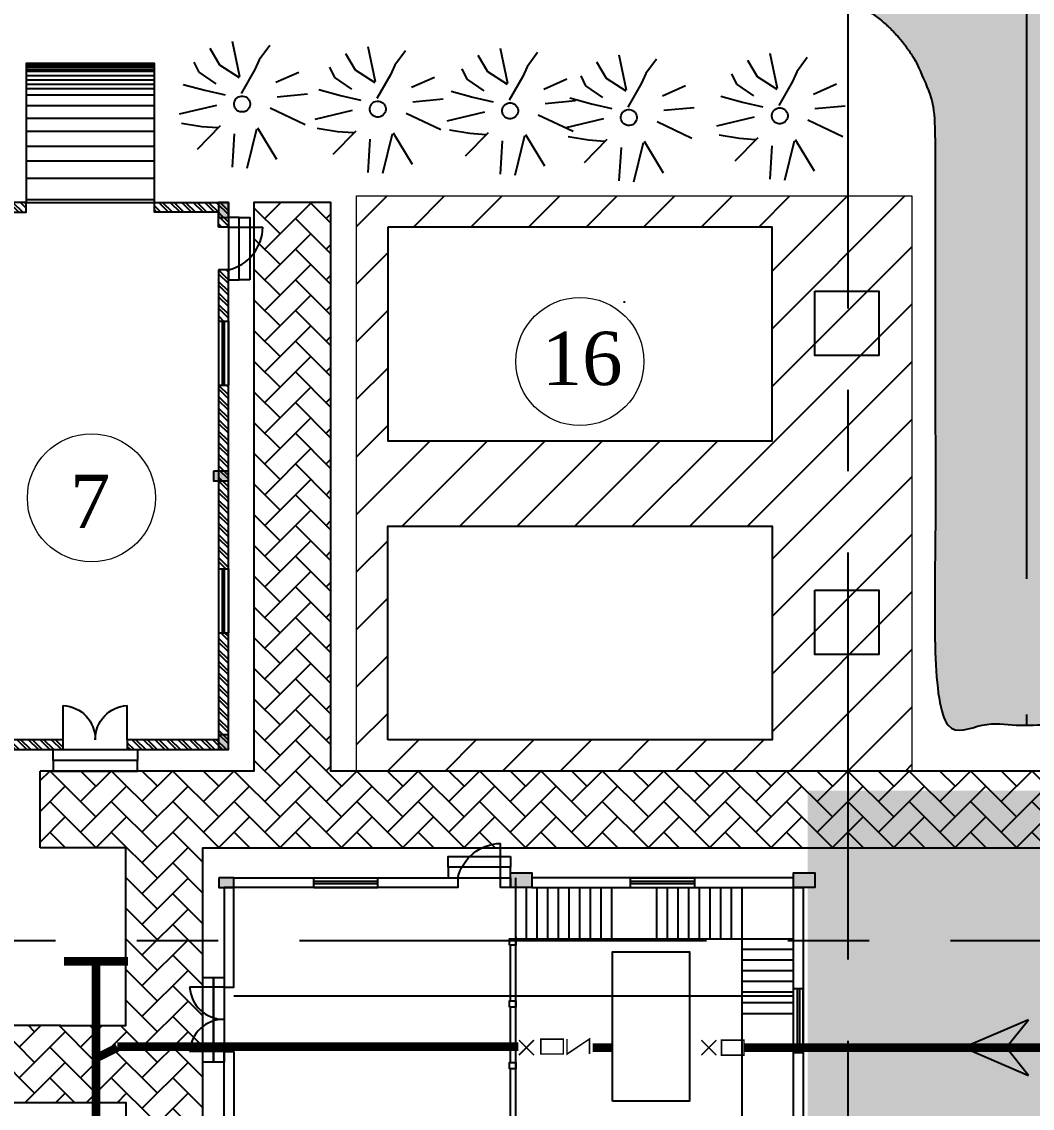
# Model space of a CAD drawing. Header units: metres. Extents: x 407243 to 407851, y 1441715 to 1442241.
# Drawn here: x 407636.15 to 407659.81, y 1441821.08 to 1441846.51 of the extents above; entities that cross this region are included whole.
import ezdxf

# ---------------------------------------------------------------- set-up
doc = ezdxf.new("R2010")
doc.units = ezdxf.units.M
doc.linetypes.add('CENTER', pattern=[50.800000000000004, 31.75, -6.35, 6.35, -6.35])
doc.linetypes.add('HIDDEN', pattern=[9.524999999999999, 6.35, -3.175])
for name, color, linetype in [('3MM', 3, 'Continuous'), ('BRICK WALL', 1, 'Continuous'), ('Cen-Line', 251, 'CENTER'), ('DIM', 8, 'Continuous'), ('DIM LAYER', 8, 'Continuous'), ('FLOW_DIRECTION', 7, 'Continuous'), ('GD NAME', 6, 'CENTER'), ('grid', 8, 'CENTER'), ('HANDRAIL', 6, 'Continuous'), ('HATCH', 253, 'Continuous'), ('PIPE', 3, 'Continuous'), ('PROPOSED_ROAD', 11, 'Continuous'), ('RAMP', 1, 'Continuous'), ('RCC WALL', 7, 'Continuous'), ('Tree2', 104, 'Continuous'), ('TXT-2', 7, 'Continuous'), ('y_cor', 252, 'Continuous')]:
    doc.layers.add(name, color=color, linetype=linetype)
doc.layers.add('WALL', color=7, linetype='Continuous', lineweight=20)
doc.styles.add('Bno', font='romantic.ttf', dxfattribs={"height": 2.5})
doc.linetypes.add('FENCELINE2', pattern='A,0.25,-0.1,[132,ltypeshp.shx,S=0.1,R=0,X=-0.1,Y=0],-0.1,1', length=1.45)

# ---------------------------------------------------------------- blocks, each defined once
blk = doc.blocks.new('FLD')
blk.add_hatch(color=3).paths.add_polyline_path([(-0.4199999999999875, -0.5250000000000057), (0, 0), (-0.4199999999999875, 0.5250000000000057), (0.7980000000000019, 0)])
at = {"color": 250}
for p, q in [((0, 0), (-0.4199999999999875, 0.5250000000000057)), ((-0.4199999999999875, 0.5250000000000057), (0.7980000000000019, 0)), ((0.7980000000000019, 0), (-0.4199999999999875, -0.5250000000000057)), ((-0.4199999999999875, -0.5250000000000057), (0, 0))]:
    blk.add_line(p, q, dxfattribs=at)
blk = doc.blocks.new('C3-COLUMN 450X600 CONTINUOUS')
at = {"layer": 'HATCH'}
h = blk.add_hatch(color=256, dxfattribs=at)
h.dxf.hatch_style = 1
h.paths.add_polyline_path([(-175, -250), (175, -250), (175, 250), (-175, 250)])
at = {"layer": 'RCC WALL', "color": 2}
blk.add_lwpolyline([(-175, -250), (175, -250), (175, 250), (-175, 250)], close=True, dxfattribs=at)
blk = doc.blocks.new('A$C72AF7D11')
at = {"color": 3, "flags": 128}
blk.add_lwpolyline([(1499.999999989988, 0), (1499.999999989988, -3.25)], dxfattribs=at)
at = {"color": 0, "flags": 128}
for points in [[(-1499.999999989988, -69.99999983201269), (1499.999999989988, -69.99999983201269)], [(-1499.999999989988, -569.9999998294516), (1499.999999989988, -569.9999998294516)], [(-1499.999999989988, -969.9999999672), (1499.999999989988, -969.9999999672)], [(-1499.999999989988, -1319.999999825784), (1499.999999989988, -1319.999999825784)], [(-1499.999999989988, -1669.99999991717), (1499.999999989988, -1669.99999991717)], [(-1499.999999989988, -1969.999999962165), (1499.999999989988, -1969.999999962165)], [(-1499.999999989988, -2270.000000007305), (1499.999999989988, -2270.000000007305)], [(-1499.999999989988, -2520.000000005995), (1499.999999989988, -2520.000000005995)], [(-1499.999999989988, -2669.999999912106), (1499.999999989988, -2669.999999912106)], [(-1499.999999989988, -2770.000000004744), (1499.999999989988, -2770.000000004744)], [(-1499.999999989988, -2869.999999864551), (1499.999999989988, -2869.999999864551)], [(-1499.999999989988, -2969.999999957246), (1499.999999989988, -2969.999999957246)], [(-1499.999999989988, -3069.999999817053), (1499.999999989988, -3069.999999817053)], [(-1499.999999989988, -3119.999999863299), (1499.999999989988, -3119.999999863299)], [(-1499.999999989988, -3169.999999863299), (1499.999999989988, -3169.999999863299)], [(-1499.999999989988, -3219.999999863299), (1499.999999989988, -3219.999999863299)]]:
    blk.add_lwpolyline(points, dxfattribs=at)
at = {"layer": 'RAMP'}
blk.add_lwpolyline([(-1499.999999989988, 0), (1499.999999989988, 0), (1499.999999989988, -3253.25), (-1499.999999989988, -3253.25)], close=True, dxfattribs=at)
blk = doc.blocks.new('A$C51046EFC')
at = {"color": 4}
for p, q in [((-750, -1.373700797557831e-08), (-750, -806.1674950306187)), ((750, -1.373700797557831e-08), (750, -806.1674950306187))]:
    blk.add_line(p, q, dxfattribs=at)
for centre, radius, start, end in [((-799.7905837188009, -7.889275209279731), 799.8294933722957, 273.5690557759474, 0.5651573325352497), ((799.7905837185681, -7.889275209279731), 799.8294933722824, 179.4348426674647, 266.4309442240526)]:
    blk.add_arc(centre, radius, start, end)
blk = doc.blocks.new('COLUMN 230x350')
at = {"layer": 'HATCH'}
h = blk.add_hatch(color=256, dxfattribs=at)
h.dxf.hatch_style = 1
h.paths.add_polyline_path([(-115.0000000143191, -174.9999999961001), (114.9999999856809, -174.9999999961001), (114.9999999856809, 175.0000000038999), (-115.0000000143191, 175.0000000038999)])
at = {"layer": 'RCC WALL', "color": 2}
blk.add_lwpolyline([(114.9999999856809, -174.9999999961001), (-115.0000000143191, -174.9999999961001), (-115.0000000143191, 175.0000000038999), (114.9999999856809, 175.0000000038999)], close=True, dxfattribs=at)
blk = doc.blocks.new('A$C1A934475')
at = {"const_width": 0.1}
for points in [[(0.5, 0.5), (-0.5, -0.5)], [(-0.5, 0.5), (0.5, -0.5)]]:
    blk.add_lwpolyline(points, dxfattribs=at)
blk = doc.blocks.new('A$C0ED2451D')
at = {"color": 4}
blk.add_line((0, 0), (0, 806.1674950168817), dxfattribs=at)
blk.add_arc((-20.4131896039471, -242.4560352496628), 1048.82219967917, 13.36595349806649, 88.88478383463223)
blk = doc.blocks.new('A$C7A43648C')
at = {"layer": 'HATCH'}
h = blk.add_hatch(color=8, dxfattribs=at)
h.dxf.hatch_style = 1
edge = h.paths.add_edge_path()
edge.add_line((-1.535244910919573, -11.71300910320133), (-1.535244910919572, -40.47550910306163))
edge.add_line((-1.535244910919573, -40.47550910315476), (-33.33524491089629, -40.47550910315477))
edge.add_line((-33.33524491084972, -40.47550910315476), (-33.33524491084973, -24.47550910315476))
edge.add_line((-33.33524491084972, -24.47550910315476), (-49.93524491082643, -24.47550910315476))
edge.add_line((-49.93524491082644, -24.47550910315476), (-49.93524491082645, 12.2494908967521))
edge.add_line((-49.93524491082644, 12.24949089693837), (-33.33524491084972, 12.24949089693837))
edge.add_line((-33.33524491084972, 12.24949089693837), (-33.33524491084972, 28.24949089693837))
edge.add_line((-33.33524491084972, 28.24949089693837), (-1.535244910873008, 28.24949089693837))
edge.add_line((-1.535244910919573, 28.24949089693837), (-1.535244910919572, -0.5130091029219344))
edge.add_line((-1.38524491089629, -11.71300910320133), (-1.38524491089629, -40.62550910306163))
edge.add_line((-1.38524491089629, -40.62550910306163), (-33.48524491087301, -40.62550910306163))
edge.add_line((-33.48524491087301, -40.62550910306163), (-33.48524491087301, -24.62550910306163))
edge.add_line((-33.48524491087301, -24.62550910306163), (-50.08524491084972, -24.62550910306163))
edge.add_line((-50.08524491084972, -24.62550910306163), (-50.08524491084972, 12.39949089684524))
edge.add_line((-50.08524491084972, 12.39949089684524), (-33.48524491087301, 12.39949089684524))
edge.add_line((-33.48524491087301, 12.39949089684524), (-33.48524491087301, 28.39949089684524))
edge.add_line((-33.48524491087301, 28.39949089684524), (-1.38524491089629, 28.39949089684524))
edge.add_line((-1.38524491089629, 28.39949089684524), (-1.38524491089629, -0.5130091030150616))
h = blk.add_hatch(dxfattribs=at)
h.set_pattern_fill('ANSI31', color=6, scale=0.3, angle=-1.272221872585407e-14)
h.set_pattern_definition([(44.99999999999999, (-7.769977906602435, -1.487475208006799), (-0.6735192090801864, 0.6735192090801866), [])])
h.paths.add_polyline_path([(-59.91524491098244, 25.59201568877324), (-59.91524491098244, 20.59201568877324), (-50.91524491098244, 20.59201568877324), (-50.91524491098244, 25.59201568877324)], flags=16)
h.paths.add_polyline_path([(-59.91524491098244, 13.59201568877324), (-59.91524491098244, 18.59201568877324), (-50.91524491098244, 18.59201568877324), (-50.91524491098244, 13.59201568877324)], flags=16)
h.paths.add_polyline_path([(-47.64524491102202, 12.86201568879187), (-47.64524491102202, 26.32201568852179), (-60.64524491096381, 26.32201568875462), (-60.64524491096381, 12.86201568879187)])
h = blk.add_hatch(dxfattribs=at)
h.set_pattern_fill('ANSI32', color=252, scale=0.02, angle=-90.00000000000001, style=0)
h.set_pattern_definition([(315, (17.8297109499108, 8.710750981699675), (0.1347038418160373, 0.1347038418160373), []), (315, (17.8297109499108, 8.620948381721973), (0.1347038418160373, 0.1347038418160373), [])])
h.paths.add_polyline_path([(-63.87524491094518, 25.59201568877324), (-63.87524491094518, 25.94201568886638), (-65.37524491100339, 25.94201568886638), (-65.37524491100339, 26.17201568884775), (-63.64524491096381, 26.17201568884775), (-63.64524491096381, 25.59201568877324)])
h.paths.add_polyline_path([(-75.75524491094984, 25.94201568886638), (-75.75524491094984, 26.17201568884775), (-76.33524491096614, 26.17201568884775), (-76.33524491096614, 24.94201568886638), (-76.10524491098477, 24.94201568886638), (-76.10524491098477, 25.94201568886638)], flags=17)
h.paths.add_polyline_path([(-75.83524491096614, 19.59201568877324), (-75.83524491096614, 19.94201568886638), (-76.10524491098477, 19.94201568886638), (-76.10524491098477, 20.94201568886638), (-76.33524491096614, 20.94201568886638), (-76.33524491096614, 18.59201568877324), (-76.10524491098477, 18.59201568877324), (-76.10524491098477, 19.59201568877324)], flags=17)
h.paths.add_polyline_path([(-73.18024491099641, 25.94201568909921), (-73.18024491099641, 26.17201568884775), (-74.75524491094984, 26.17201568884775), (-74.75524491094984, 25.94201568886638)], flags=17)
h.paths.add_polyline_path([(-63.87524491094518, 23.39550330303609), (-63.64524491096381, 23.39550330303609), (-63.64524491096381, 24.59201568877324), (-63.87524491094518, 24.59201568877324)])
h.paths.add_polyline_path([(-70.10524491098477, 11.30201568885436), (-69.87524491088698, 11.30201568885436), (-69.87524491094518, 13.36201568879187), (-67.5102449109545, 13.36201568879187), (-67.5102449109545, 13.59201568877324), (-69.87524491094518, 13.59201568877324), (-69.87524491094518, 25.94201568886638), (-68.37524491100339, 25.94201568886638), (-68.37524491100339, 26.17201568884775), (-71.6802449109382, 26.17201568908058), (-71.68024491087999, 25.94201568933204), (-70.10524491098477, 25.94201568886638), (-70.10524491098477, 19.94201568886638), (-74.83524491096614, 19.94201568886638), (-74.83524491096614, 19.59201568877324), (-70.10524491098477, 19.59201568877324), (-70.10524491098477, 13.59201568877324), (-76.10524491098477, 13.59201568877324), (-76.10524491098477, 14.59201568877324), (-76.33524491096614, 14.59201568877324), (-76.33524491096614, 12.49201568868011), (-76.10524491098477, 12.49201568891294), (-76.10524491098477, 13.24201568891294), (-70.10524491098477, 13.24201568891294)])
h.paths.add_polyline_path([(-69.87524491100339, 9.802015688737942), (-70.10524491092656, 9.802015688970773), (-70.10524491098477, 7.86201568886562), (-69.87524491094518, 7.862015688632789)])
h.paths.add_polyline_path([(-63.87524491100339, 17.59846165403724), (-63.64524491096381, 17.59846165403724), (-63.64524491102202, 21.89550330303609), (-63.87524491100339, 21.89550330303609)])
h.paths.add_polyline_path([(-63.64524491096381, 16.09846165403724), (-63.87524491100339, 16.09846165403724), (-63.87524491094518, 13.59201568877324), (-66.0102449109545, 13.59201568877324), (-66.0102449109545, 13.36201568879187), (-63.64524491096381, 13.36201568879187)])
h.paths.add_polyline_path([(-75.75524491097387, 7.512015688931569), (-75.75524491097387, 7.742015688949162), (-76.10524491098477, 7.742015688912943), (-76.10524491098477, 8.492015688912943), (-76.33524491096614, 8.492015688912943), (-76.33524491096614, 7.512015688931569)])
at = {"elevation": 30.02983894102666}
for points in [[(-59.91524491098244, 25.59201568877324), (-59.91524491098244, 20.59201568877324), (-50.91524491098244, 20.59201568877324), (-50.91524491098244, 25.59201568877324)], [(-49.91524491092423, 24.09201568900608), (-48.41524491092423, 24.09201568900608), (-48.41524491092423, 22.59201568900608), (-49.91524491092423, 22.59201568900608)], [(-59.91524491098244, 13.59201568877324), (-59.91524491098244, 18.59201568877324), (-50.91524491098244, 18.59201568877324), (-50.91524491098244, 13.59201568877324)], [(-49.91524491092423, 17.09201568900608), (-48.41524491092423, 17.09201568900608), (-48.41524491092423, 15.59201568900608), (-49.91524491092423, 15.59201568900608)]]:
    blk.add_lwpolyline(points, close=True, dxfattribs=at)
at = {"elevation": 30.02983894102666, "flags": 128}
blk.add_lwpolyline([(-63.51524491078453, 7.601883276132867), (-50.41524491098244, 7.601883276132867)], dxfattribs=at)
at = {"layer": '3MM', "color": 5}
for p, q in [((-63.87524491094518, 23.39550330303609, 30.02983894109942), (-63.6452449109056, 23.39550330303609, 30.02983894109942)), ((-63.78524491091957, 21.89550330303609, 30.02983894109942), (-63.78524491091957, 23.39550330303609, 30.02983894109942)), ((-63.73524491093121, 21.89550330303609, 30.02983894109942), (-63.73524491093121, 23.39550330303609, 30.02983894109942)), ((-63.87524491094518, 21.89550330303609, 30.02983894109942), (-63.6452449109056, 21.89550330303609, 30.02983894109942)), ((-63.87524491094518, 17.59846165403724, 30.02983894109942), (-63.6452449109056, 17.59846165403724, 30.02983894109942)), ((-63.78524491091957, 16.09846165403724, 30.02983894109942), (-63.78524491091957, 17.59846165403724, 30.02983894109942)), ((-63.73524491093121, 16.09846165403724, 30.02983894109942), (-63.73524491093121, 17.59846165403724, 30.02983894109942)), ((-63.87524491094518, 16.09846165403724, 30.02983894109942), (-63.6452449109056, 16.09846165403724, 30.02983894109942)), ((-61.64274491072865, 10.1320156888105, 30.02983894109942), (-61.64274491072865, 10.36201568879187, 30.02983894109942)), ((-60.14274491072865, 10.27201568870805, 30.02983894109942), (-61.64274491072865, 10.27201568870805, 30.02983894109942)), ((-60.14274491072865, 10.22201568889432, 30.02983894109942), (-61.64274491072865, 10.22201568889432, 30.02983894109942)), ((-60.14274491072865, 10.1320156888105, 30.02983894109942), (-60.14274491072865, 10.36201568879187, 30.02983894109942)), ((-54.22774491080781, 10.13201568857767, 30.02983894109942), (-54.22774491080781, 10.36201568855904, 30.02983894109942)), ((-52.72774491080781, 10.27201568847522, 30.02983894109942), (-54.22774491080781, 10.27201568847522, 30.02983894109942)), ((-52.72774491080781, 10.22201568866149, 30.02983894109942), (-54.22774491080781, 10.22201568866149, 30.02983894109942)), ((-52.72774491080781, 10.13201568857767, 30.02983894109942), (-52.72774491080781, 10.36201568855904, 30.02983894109942)), ((-50.18524491082644, 7.765047293389216, 30.02983894109942), (-50.41524491086602, 7.765047293389216, 30.02983894109942)), ((-50.32524491084041, 7.765047293389216, 30.02983894109942), (-50.32524491084041, 6.265047293389216, 30.02983894109942)), ((-50.27524491085205, 7.765047293389216, 30.02983894109942), (-50.27524491085205, 6.265047293389216, 30.02983894109942)), ((-50.18524491082644, 6.265047293389216, 30.02983894109942), (-50.41524491086602, 6.265047293389216, 30.02983894109942))]:
    blk.add_line(p, q, dxfattribs=at)
at = {"layer": '3MM', "color": 5, "elevation": 30.02983894102666}
for points in [[(-63.87524491094518, 23.39550330303609), (-63.87524491094518, 21.89550330303609)], [(-63.6452449109056, 23.39550330303609), (-63.6452449109056, 21.89550330303609)], [(-63.87524491094518, 17.59846165403724), (-63.87524491094518, 16.09846165403724)], [(-63.6452449109056, 17.59846165403724), (-63.6452449109056, 16.09846165403724)], [(-61.64274491072865, 10.36201568879187), (-60.14274491072865, 10.36201568879187)], [(-54.22774491080781, 10.36201568855904), (-52.72774491080781, 10.36201568855904)], [(-61.64274491072865, 10.1320156888105), (-60.14274491072865, 10.1320156888105)], [(-54.22774491080781, 10.13201568857767), (-52.72774491080781, 10.13201568857767)], [(-50.41524491086602, 6.265047293389216), (-50.41524491086602, 7.765047293389216)], [(-50.18524491082644, 6.265047293389216), (-50.18524491082644, 7.765047293389216)]]:
    blk.add_lwpolyline(points, dxfattribs=at)
at = {"layer": 'BRICK WALL', "elevation": 30.02983894102666}
for points in [[(-74.83524491108255, 19.59201568877324), (-70.10524491098477, 19.59201568877324), (-70.10524491098477, 13.59201568877324), (-76.10524491098477, 13.59201568877324), (-76.10524491098477, 14.59201568877324), (-76.33524491096614, 14.59201568877324), (-76.33524491096614, 12.49201568891294), (-76.10524491098477, 12.49201568891294), (-76.10524491098477, 13.24201568891294), (-70.10524491098477, 13.24201568891294), (-70.10524491098477, 7.862015688749205), (-69.87524491094518, 7.862015688749205), (-69.87524491094518, 13.36201568879187), (-67.5102449109545, 13.36201568879187), (-67.5102449109545, 13.59201568877324), (-69.87524491094518, 13.59201568877324), (-69.87524491094518, 25.94201568886638), (-68.37524491100339, 25.94201568886638), (-68.37524491100339, 26.17201568884775), (-74.75524491094984, 26.17201568884775), (-74.75524491094984, 25.94201568886638), (-70.10524491098477, 25.94201568886638), (-70.10524491098477, 19.94201568886638), (-74.83524491096614, 19.94201568886638)], [(-63.87524491094518, 25.59201568877324), (-63.87524491094518, 25.94201568886638), (-65.37524491100339, 25.94201568886638), (-65.37524491100339, 26.17201568884775), (-63.64524491096381, 26.17201568884775), (-63.64524491096381, 25.59201568877324)], [(-63.87524491094518, 24.59201568877324), (-63.87524491094518, 13.59201568877324), (-66.0102449109545, 13.59201568877324), (-66.0102449109545, 13.36201568879187), (-63.64524491096381, 13.36201568879187), (-63.64524491096381, 24.59201568877324)], [(-57.0402449106914, 10.36201568879187), (-57.0402449106914, 10.1320156888105), (-57.27024491067277, 10.1320156888105), (-57.27024491067277, 10.36201568879187)], [(-63.51524491084274, 10.1320156888105), (-63.74524491082411, 10.1320156888105), (-63.74524491082411, 7.799781491048634), (-63.51524491078453, 7.799781491048634)], [(-50.18524491100106, 4.007547293324023), (-50.41524491098244, 4.007547293324023), (-50.41524491098244, 10.1320156888105), (-50.18524491100106, 10.1320156888105)]]:
    blk.add_lwpolyline(points, close=True, dxfattribs=at)
for points in [[(-63.51524491078453, 10.36201568879187), (-58.27024491073098, 10.36201568879187), (-58.27024491073098, 10.1320156888105), (-63.51524491078453, 10.1320156888105), (-63.51524491078453, 10.36201568879187)], [(-56.9152449106914, 10.1320156888105), (-56.9152449106914, 10.36201568879187)], [(-56.5402449106914, 10.13201568857767), (-50.41524491086602, 10.1320156888105), (-50.41524491086602, 10.36201568879187), (-56.5402449106914, 10.36201568855904), (-56.5402449106914, 10.13201568857767)], [(-63.51524491084274, 6.299781491048634), (-63.51524491084274, 3.947547293268144), (-63.74524491082411, 3.947547293268144), (-63.74524491082411, 6.299781491048634), (-63.51524491066812, 6.299781491048634)]]:
    blk.add_lwpolyline(points, dxfattribs=at)
at = {"layer": 'DIM', "color": 4, "elevation": 30.02983894102666}
for points in [[(-57.06524491071468, 8.782015688717365), (-57.06524491071468, 8.932015688857064), (-56.9152449106914, 8.932015688857064), (-56.9152449106914, 8.782015688717365)], [(-57.06524491071468, 7.334781490964815), (-57.06524491071468, 7.484781491104513), (-56.9152449106914, 7.484781491104513), (-56.9152449106914, 7.334781490964815)], [(-57.06524491071468, 5.887547293212265), (-57.06524491071468, 6.037547293351963), (-56.9152449106914, 6.037547293351963), (-56.9152449106914, 5.887547293212265)]]:
    blk.add_lwpolyline(points, close=True, dxfattribs=at)
at = {"layer": 'DIM LAYER'}
for p, q in [((-56.9152449106914, -22.80797437182628, 30.02983894109942), (-56.9152449106914, 10.1320156888105, 30.02983894109942)), ((-56.6652449106914, 8.932015688857064, 30.02983894109942), (-56.6652449106914, 10.1320156888105, 30.02983894109942)), ((-56.4152449106914, 8.932015688857064, 30.02983894109942), (-56.4152449106914, 10.1320156888105, 30.02983894109942)), ((-56.1652449106914, 8.932015688857064, 30.02983894109942), (-56.1652449106914, 10.1320156888105, 30.02983894109942)), ((-55.9152449106914, 8.932015688857064, 30.02983894109942), (-55.9152449106914, 10.1320156888105, 30.02983894109942)), ((-55.6652449106914, 8.932015688857064, 30.02983894109942), (-55.6652449106914, 10.1320156888105, 30.02983894109942)), ((-55.4152449106914, 8.932015688857064, 30.02983894109942), (-55.4152449106914, 10.1320156888105, 30.02983894109942)), ((-55.1652449106914, 8.932015688857064, 30.02983894109942), (-55.1652449106914, 10.1320156888105, 30.02983894109942)), ((-54.9152449106914, 8.932015688857064, 30.02983894109942), (-54.9152449106914, 10.1320156888105, 30.02983894109942)), ((-54.6652449106914, 8.932015688857064, 30.02983894109942), (-54.6652449106914, 10.1320156888105, 30.02983894109942)), ((-53.61524491087766, 8.932015688857064, 30.02983894109942), (-53.61524491087766, 10.1320156888105, 30.02983894109942)), ((-53.36524491087766, 8.932015688857064, 30.02983894109942), (-53.36524491087766, 10.1320156888105, 30.02983894109942)), ((-53.11524491087766, 8.932015688857064, 30.02983894109942), (-53.11524491087766, 10.1320156888105, 30.02983894109942)), ((-52.86524491087766, 8.932015688857064, 30.02983894109942), (-52.86524491087766, 10.1320156888105, 30.02983894109942)), ((-52.61524491087766, 8.932015688857064, 30.02983894109942), (-52.61524491087766, 10.1320156888105, 30.02983894109942)), ((-52.36524491087766, 8.932015688857064, 30.02983894109942), (-52.36524491087766, 10.1320156888105, 30.02983894109942)), ((-52.11524491087766, 8.932015688857064, 30.02983894109942), (-52.11524491087766, 10.1320156888105, 30.02983894109942)), ((-51.86524491087766, 8.932015688857064, 30.02983894109942), (-51.86524491087766, 10.1320156888105, 30.02983894109942)), ((-51.61524491087766, 8.932015688857064, 30.02983894109942), (-51.61524491087766, 10.1320156888105, 30.02983894109942)), ((-51.61524491087766, -21.66797437169589, 30.02983894109942), (-51.61524491087766, 8.932015688857064, 30.02983894109942))]:
    blk.add_line(p, q, dxfattribs=at)
at = {"layer": 'DIM LAYER', "elevation": 30.02983894102666}
for points in [[(-56.9152449106914, 8.932015688857064), (-50.4152449106914, 8.932015688857064)], [(-57.0402449106914, 7.484781491104513), (-57.0402449106914, 8.782015688717365)], [(-50.41524491098244, 8.682015688857064), (-51.61524491087766, 8.682015688857064)], [(-50.41524491098244, 8.432015688857064), (-51.61524491087766, 8.432015688857064)], [(-50.41524491098244, 8.182015688857064), (-51.61524491087766, 8.182015688857064)], [(-50.41524491098244, 7.932015688857064), (-51.61524491087766, 7.932015688857064)], [(-50.41524491098244, 7.682015688857064), (-51.61524491087766, 7.682015688857064)], [(-50.41524491098244, 7.432015688857064), (-51.61524491087766, 7.432015688857064)], [(-57.0402449106914, 6.037547293351963), (-57.0402449106914, 7.334781490964815)], [(-50.41524491098244, 7.182015688857064), (-51.61524491087766, 7.182015688857064)], [(-57.0402449106914, 4.240323992446065), (-57.0402449106914, 5.887547293212265)]]:
    blk.add_lwpolyline(points, dxfattribs=at)
blk.add_lwpolyline([(-54.64858054666547, 5.132015688810498), (-54.64858054666547, 8.632015688810498), (-52.8485805466189, 8.632015688810498), (-52.8485805466189, 5.132015688810498)], close=True, dxfattribs=at)
at = {"layer": 'HANDRAIL', "linetype": 'FENCELINE2', "ltscale": 15, "elevation": 30.02983894102666}
blk.add_lwpolyline([(-56.9152449106914, 8.9820156886708), (-56.9152449106914, 8.932015688857064)], dxfattribs=at)
at = {"layer": 'HATCH', "color": 252, "elevation": 30.02983894102666}
for points in [[(-63.64524491096381, 24.36201568879187), (-63.39524491096381, 24.36201568879187), (-63.39524491096381, 25.82201568875462), (-63.64524491096381, 25.82201568875462)], [(-63.14524491096381, 24.36201568879187), (-63.39524491096381, 24.36201568879187), (-63.39524491096381, 25.82201568875462), (-63.14524491096381, 25.82201568875462)], [(-65.77020600129617, 13.36201568879187), (-65.77020600129617, 13.11201568879187), (-67.75020600127755, 13.11201568879187), (-67.75020600127755, 13.36201568879187)], [(-65.77020600129617, 12.86201568879187), (-65.77020600129617, 13.11201568879187), (-67.75020600127755, 13.11201568879187), (-67.75020600127755, 12.86201568879187)], [(-57.0402449106914, 10.86201568879187), (-57.0402449106914, 10.61201568879187), (-58.50024491071235, 10.61201568879187), (-58.50024491071235, 10.86201568879187)], [(-57.0402449106914, 10.36201568879187), (-57.0402449106914, 10.61201568879187), (-58.50024491071235, 10.61201568879187), (-58.50024491071235, 10.36201568879187)], [(-64.24524491094053, 8.029781491030008), (-63.99524491094053, 8.029781491030008), (-63.99524491094053, 6.049781491048634), (-64.24524491094053, 6.049781491048634)], [(-63.99524491094053, 8.029781491030008), (-63.74524491094053, 8.029781491030008), (-63.74524491094053, 6.049781491048634), (-63.99524491094053, 6.049781491048634)]]:
    blk.add_lwpolyline(points, close=True, dxfattribs=at)
at = {"layer": 'PIPE', "color": 8, "linetype": 'HIDDEN', "ltscale": 0.25, "const_width": 0.2, "flags": 128}
for points, elevation in [([(-65.99654081260087, 8.405274425866082), (-67.49394900904736, 8.405274425866082)], 30.02983894102666), ([(-66.74524491082411, 8.405274425866082), (-66.74524491082411, -32.03720103949308)], 30.02983894102666), ([(-66.24524491082411, 6.386990896891803), (-66.74524491082411, 6.136990896891803)], 30.02983894102666), ([(-56.85729381459532, 6.410333276726305), (-66.24524491082411, 6.410333276726305)], 60.05967788212609), ([(-54.64858054666547, 6.386990896891803), (-55.11257968767313, 6.386990896891803)], 30.02983894102666), ([(-51.57522281719139, 6.386990896891803), (-40.38524491089629, 6.386990896891803)], 30.02983894102666)]:
    blk.add_lwpolyline(points, dxfattribs=dict(at, elevation=elevation))
at = {"layer": 'WALL', "color": 5, "elevation": 30.02983894102666}
blk.add_lwpolyline([(-60.64524491096381, 12.86201568879187), (-60.64524491096381, 26.32201568875462), (-47.64524491096381, 26.32201568875462), (-47.64524491096381, 12.86201568879187)], close=True, dxfattribs=at)
at = {"layer": 'WALL'}
for centre in [(-55.41524491098244, 22.4476784770377, 73.87551682329826), (-66.85070803033886, 19.25612501078285)]:
    blk.add_circle(centre, 1.50000000002164, dxfattribs=at)
at = {"layer": 'y_cor', "const_width": 0.035, "elevation": 30.02983894102666, "flags": 128}
blk.add_lwpolyline([(-55.19203286425909, 6.236990896752104), (-55.19203286425909, 6.586990896845236), (-55.71703286428237, 6.236990896752104), (-55.71703286428237, 6.586990896845236)], dxfattribs=at)
for points in [[(-56.3296859083348, 6.236990896752104), (-55.80468590831151, 6.236990896752104), (-55.80468590831151, 6.586990896845236), (-56.3296859083348, 6.586990896845236)], [(-52.10022281721467, 6.211990896845236), (-51.57522281719139, 6.211990896845236), (-51.57522281719139, 6.561990896938369), (-52.10022281721467, 6.561990896938369)]]:
    blk.add_lwpolyline(points, close=True, dxfattribs=at)
at = {"yscale": 0.001, "zscale": 0.001}
for name, p, xscale, rotation in [('A$C0ED2451D', (-63.64524491096381, 25.59201568877324, 30.02983894102666), 0.001, 270), ('A$C51046EFC', (-66.7602449109545, 13.59201568877324, 30.02983894102666), -0.001, 180), ('A$C51046EFC', (-63.74524491082411, 7.049781491048634, 30.02983894102666), 0.001, 270)]:
    blk.add_blockref(name, p, dxfattribs=dict(at, xscale=xscale, rotation=rotation))
at = {"xscale": -0.001000000000000014, "yscale": 0.001000000000000014, "zscale": 0.001}
blk.add_blockref('A$C0ED2451D', (-57.27024491067277, 10.3620156890247, 30.02983894102666), dxfattribs=at)
at = {"layer": 'DIM', "xscale": -0.001, "yscale": 0.001, "zscale": 0.001, "rotation": 270}
for p in [(-56.7902449106914, 10.30701568885706, 30.02983894102666), (-50.16524491086602, 10.30701568885706, 30.02983894109942)]:
    blk.add_blockref('C3-COLUMN 450X600 CONTINUOUS', p, dxfattribs=at)
at = {"layer": 'FLOW_DIRECTION', "linetype": 'Continuous', "lineweight": -3, "xscale": -1.237284573351892, "yscale": 1.237284573351892, "zscale": 1.237284573351892}
blk.add_blockref('FLD', (-45.43629715178395, 6.386990896891803, 30.02983894109942), dxfattribs=at)
at = {"layer": 'GD NAME', "xscale": -0.001, "yscale": 0.001, "zscale": 0.001}
for p, rotation in [((-63.7602449109545, 25.99701568880118, 30.02983894102666), 180), ((-63.82024491095217, 19.76701568881981, 30.02983894102666), 270), ((-63.7602449109545, 13.53701568883844, 30.02983894102666), 180), ((-63.6902449108311, 10.24701568880118, 30.02983894109942), 270)]:
    blk.add_blockref('COLUMN 230x350', p, dxfattribs=dict(at, rotation=rotation))
at = {"layer": 'RAMP', "color": 252, "xscale": -0.001, "yscale": 0.001, "zscale": 0.001, "rotation": 180}
blk.add_blockref('A$C72AF7D11', (-66.87524491100339, 26.17201568884775, 30.02983894102666), dxfattribs=at)
at = {"layer": 'y_cor', "xscale": -0.35, "yscale": 0.35, "zscale": 0.35, "rotation": 180}
for p in [(-56.66713471192634, 6.386990896891803, 30.02983894109942), (-52.39640988438623, 6.386990896891803, 30.02983894109942)]:
    blk.add_blockref('A$C1A934475', p, dxfattribs=at)
at = {"layer": 'TXT-2', "style": 'Bno'}
for s, p in [('16', (-56.30581445025746, 21.89648280944675, 73.87551682329826)), ('7', (-67.35070803033886, 18.54680548422039))]:
    blk.add_text(s, height=1.250000000018033, dxfattribs=at).set_placement(p)
blk = doc.blocks.new('PTR2')
at = {"layer": 'Tree2', "linetype": 'Continuous'}
for p, q in [((-0.4328976832330227, 0.9585591405630112), (-0.6184252649545671, 1.360535569489002)), ((-0.0927637852728367, 1.48422060906887), (0, 0.6493465304374695)), ((0.7730315811932087, 1.298693038523196), (0.494740214198828, 0.9894804283976552)), ((-0.9276378974318504, 0.8348741009831429), (-1.020401682704686, 1.082244202494621)), ((-0.5565827339887619, 0.5256614685058594), (-0.9276378974318504, 0.8348741009831429)), ((0, 0.6184252426028252), (-0.4328976832330227, 0.9585591405630112)), ((0.3710551578551531, 0.7730315700173378), (0, 0.2473700791597366)), ((0.494740214198828, 0.9894804283976552), (0.3710551578551531, 0.7730315700173378)), ((-1.329614315181969, 0.5875039771199227), (-0.8348741065710783, 0.4019764065742494)), ((0.8348741121590137, 0.4328976720571518), (1.391456846147774, 0.6184252426028252)), ((-0.8348741065710783, 0.4019764065742494), (-0.3710551578551531, 0.2473700791597366)), ((-1.48422063142061, -0.0927637964487076), (-0.5875039994716647, 0.0309212431311607)), ((0.8348741121590137, 0.0927637740969658), (1.546063162386417, 0.0927637740969658)), ((0.6493465304374695, -0.1546063274145126), (1.422378111630678, -0.6184252649545671)), ((-1.453299371525645, -0.3092126548290253), (-0.98948042280972, -0.4328976944088936)), ((-0.5565827339887619, -0.4638189598917962), (-1.14408673904836, -0.9585591629147528)), ((-0.98948042280972, -0.4328976944088936), (-0.6184252649545671, -0.4947402253746989)), ((-0.2473701070994139, -0.680267795920372), (-0.3710551578551531, -1.453299388289449)), ((0.2782913669943809, -0.6184252649545671), (-0.0309212654829025, -1.515141896903514)), ((0.3092126324772835, -0.5875039994716647), (0.6802677903324366, -1.360535591840744))]:
    blk.add_line(p, q, dxfattribs=at)
at = {"layer": 'Tree2'}
blk.add_ellipse((0, 0), major_axis=(0.1325276335048291, 0.1325276335048291), ratio=0.999999999999934, start_param=5.497787143782105, end_param=11.78097245096169, dxfattribs=at)

msp = doc.modelspace()

# ---------------------------------------------------------------- hatches: boundary and pattern name
at = {"layer": 'HATCH'}
h = msp.add_hatch(color=253, dxfattribs=at)
h.dxf.hatch_style = 1
edge = h.paths.add_edge_path()
edge.add_arc((407627.7019341716, 1441844.301389379), 7.5, 90, 180)
edge.add_line((407620.2019341716, 1441844.301389379), (407620.2019341716, 1441777.81747117))
edge.add_arc((407616.7019341717, 1441777.81747117), 3.499999999941792, -89.99999999904719, 0, ccw=False)
edge.add_line((407616.7019341717, 1441774.31747117), (407525.9462647066, 1441774.317471169))
edge.add_line((407525.9462647066, 1441774.317471169), (407525.6918207356, 1441770.31747117))
edge.add_line((407525.6918207356, 1441770.31747117), (407702.4519562653, 1441770.31747117))
edge.add_arc((407702.4519562653, 1441777.81747117), 7.5, 270, 360)
edge.add_line((407709.9519562653, 1441777.81747117), (407709.9519562653, 1441843.19974728))
edge.add_line((407709.9519562653, 1441843.19974728), (407705.9519562648, 1441843.19974728))
edge.add_line((407705.9519562648, 1441843.19974728), (407705.9519562648, 1441777.81747117))
edge.add_arc((407702.4519562648, 1441777.81747117), 3.5, -90, 0, ccw=False)
edge.add_line((407702.4519562648, 1441774.31747117), (407653.2644562648, 1441774.31747117))
edge.add_arc((407653.2644562648, 1441777.31747117), 3, 180, 270, ccw=False)
edge.add_line((407650.2644562648, 1441777.31747117), (407650.2644562648, 1441782.643924111))
edge.add_line((407650.2644562648, 1441782.643924111), (407646.2644562648, 1441782.643924111))
edge.add_line((407646.2644562648, 1441782.643924111), (407646.2644562648, 1441777.31747117))
edge.add_arc((407643.2644562648, 1441777.31747117), 3, -90, 0, ccw=False)
edge.add_line((407643.2644562648, 1441774.31747117), (407627.7019341715, 1441774.31747117))
edge.add_arc((407627.7019341713, 1441777.81747117), 3.5, 259.98556258642793, 270.00000000381146, ccw=False)
edge.add_arc((407627.7019341715, 1441777.817471169), 3.499999999806474, 179.9999999961885, 259.9855625820117, ccw=False)
edge.add_line((407624.2019341716, 1441777.81747117), (407624.2019341716, 1441799.054445294))
edge.add_arc((407627.7019341716, 1441799.054445294), 3.5, 90, 180, ccw=False)
edge.add_line((407627.7019341716, 1441802.554445294), (407632.8387062651, 1441802.554445294))
edge.add_line((407632.8387062651, 1441802.554445294), (407632.8387062651, 1441806.554445294))
edge.add_line((407632.8387062651, 1441806.554445294), (407627.7019341716, 1441806.554445294))
edge.add_arc((407627.7019341716, 1441810.054445294), 3.5, 180, 270, ccw=False)
edge.add_line((407624.2019341716, 1441810.054445294), (407624.2019341716, 1441826.062598018))
edge.add_arc((407627.7019341715, 1441826.062598018), 3.499999999941792, 115.27897233343529, 180, ccw=False)
edge.add_arc((407627.7019341715, 1441826.062598018), 3.499999999999395, 89.99999999714129, 115.27897233257369, ccw=False)
edge.add_line((407627.7019341717, 1441829.562598018), (407632.8387062651, 1441829.562598018))
edge.add_line((407632.8387062651, 1441829.562598018), (407632.8387062651, 1441833.562598018))
edge.add_line((407632.8387062651, 1441833.562598018), (407627.7019341715, 1441833.562598018))
edge.add_arc((407627.7019341715, 1441837.062598018), 3.5, 241.8181722682478, 270, ccw=False)
edge.add_arc((407627.7019341716, 1441837.062598018), 3.500000000016395, 180, 241.81817226740782, ccw=False)
edge.add_line((407624.2019341716, 1441837.062598018), (407624.2019341716, 1441844.301389379))
edge.add_arc((407627.7019341716, 1441844.301389379), 3.5, 90, 180, ccw=False)
edge.add_line((407627.7019341716, 1441847.801389379), (407663.6119562649, 1441847.801389379))
edge.add_arc((407663.6119562649, 1441844.301389379), 3.5, 0, 90, ccw=False)
edge.add_line((407667.1119562649, 1441844.301389379), (407667.1119562649, 1441832.571389379))
edge.add_line((407667.1119562649, 1441832.571389379), (407671.1119562649, 1441832.571389379))
edge.add_line((407671.1119562649, 1441832.571389379), (407671.1119562649, 1441844.301389379))
edge.add_arc((407674.6119562649, 1441844.301389379), 3.5, 90, 180, ccw=False)
edge.add_line((407674.6119562649, 1441847.801389379), (407675.4887062649, 1441847.801389379))
edge.add_line((407675.4887062649, 1441847.801389379), (407675.4887062649, 1441851.801389379))
edge.add_line((407675.4887062649, 1441851.801389379), (407627.6216316062, 1441851.801389379))
h = msp.add_hatch(color=256, dxfattribs=at)
h.dxf.hatch_style = 1
edge = h.paths.add_edge_path()
edge.add_spline(control_points=[(407720.5896286353, 1441770.373267121), (407655.6236926689, 1441770.373267121), (407590.6577567024, 1441770.373267121), (407525.691820736, 1441770.373267121), (407525.776635393, 1441771.706600454), (407525.86145005, 1441773.039933787), (407525.9462647067, 1441774.373267121), (407556.3148285594, 1441774.373267121), (407586.6833924121, 1441774.373267121), (407617.0519562649, 1441774.373267121), (407619.1022087965, 1441774.373267121), (407620.5519562648, 1441775.823014589), (407620.5519562648, 1441777.87326712), (407620.5519562648, 1441799.864933787), (407620.5519562648, 1441821.856600453), (407620.5519562648, 1441843.84826712), (407620.5519562648, 1441848.241665402), (407623.6585579826, 1441851.34826712), (407628.0519562647, 1441851.34826712), (407643.8642062648, 1441851.34826712), (407659.6764562649, 1441851.34826712), (407675.4887062651, 1441851.34826712), (407675.4887062651, 1441850.014933787), (407675.4887062651, 1441848.681600453), (407675.4887062649, 1441847.34826712), (407672.0064562649, 1441847.34826712), (407668.5242062648, 1441847.34826712), (407665.0419562649, 1441847.34826712), (407662.9917037331, 1441847.34826712), (407661.5419562648, 1441845.898519652), (407661.5419562649, 1441843.848267121), (407661.5419562649, 1441839.247110297), (407661.5419562649, 1441834.645953473), (407661.5419562648, 1441830.04479665), (407660.2086229314, 1441830.04479665), (407658.8752895981, 1441830.04479665), (407657.5419562649, 1441830.04479665), (407657.5419562649, 1441834.645953473), (407657.5419562649, 1441839.247110297), (407657.5419562649, 1441843.84826712), (407657.5419562649, 1441845.898519652), (407656.0922087965, 1441847.34826712), (407654.041956265, 1441847.34826712), (407645.3786229317, 1441847.34826712), (407636.7152895983, 1441847.34826712), (407628.0519562648, 1441847.34826712), (407626.0017037331, 1441847.34826712), (407624.5519562648, 1441845.898519652), (407624.5519562648, 1441843.848267121), (407624.5519562648, 1441831.879285759), (407624.5519562648, 1441819.910304397), (407624.5519562648, 1441807.941323035), (407624.5519562647, 1441805.891070504), (407626.0017037331, 1441804.441323036), (407628.0519562647, 1441804.441323035), (407631.055289598, 1441804.441323035), (407634.0586229314, 1441804.441323035), (407637.0619562648, 1441804.441323035), (407637.0619562648, 1441803.107989702), (407637.0619562648, 1441801.774656368), (407637.0619562649, 1441800.441323035), (407634.0586229315, 1441800.441323035), (407631.0552895982, 1441800.441323035), (407628.0519562649, 1441800.441323036), (407626.0017037333, 1441800.441323036), (407624.5519562649, 1441798.991575568), (407624.5519562648, 1441796.941323035), (407624.5519562648, 1441790.585304397), (407624.5519562648, 1441784.229285759), (407624.5519562647, 1441777.873267121), (407624.5519562647, 1441775.823014589), (407626.0017037331, 1441774.373267121), (407628.0519562647, 1441774.373267121), (407633.722789598, 1441774.373267121), (407639.3936229313, 1441774.373267121), (407645.0644562648, 1441774.373267121), (407647.1147087965, 1441774.373267121), (407648.5644562648, 1441775.823014589), (407648.5644562647, 1441777.873267121), (407648.5644562647, 1441779.092445365), (407648.5644562647, 1441780.311623609), (407648.5644562647, 1441781.530801852), (407649.9180427596, 1441781.530801852), (407651.21086977, 1441781.530801852), (407652.5644562647, 1441781.530801852), (407652.5644562647, 1441780.311623609), (407652.5644562647, 1441779.092445365), (407652.5644562647, 1441777.873267121), (407652.5644562647, 1441775.823014589), (407654.0142037331, 1441774.373267121), (407656.0644562648, 1441774.373267121), (407671.8936229315, 1441774.373267121), (407687.7227895982, 1441774.373267121), (407703.5519562649, 1441774.373267121), (407705.6022087966, 1441774.373267121), (407707.0519562649, 1441775.823014589), (407707.0519562649, 1441777.873267121), (407707.0519562649, 1441799.667359157), (407707.0519562649, 1441821.461451194), (407707.0519562649, 1441843.255543231), (407708.3852895983, 1441843.255543231), (407709.7186229318, 1441843.255543231), (407711.0519562653, 1441843.255543231), (407711.0519562653, 1441821.461570248), (407711.0519562653, 1441799.667597265), (407711.0519562653, 1441777.873624282), (407711.0519562652, 1441775.82337175), (407712.5017037336, 1441774.373624282), (407714.5519562652, 1441774.373624282), (407716.5645137219, 1441774.373624282), (407718.5770711786, 1441774.373624282), (407720.5896286353, 1441774.373624282), (407720.5896286353, 1441773.040171895), (407720.5896286353, 1441771.706719508), (407720.5896286353, 1441770.373267121)], knot_values=[0, 0, 0, 0, 1, 1, 1, 2, 2, 2, 3, 3, 3, 4.570796326778265, 4.570796326778265, 4.570796326778265, 5.570796326778265, 5.570796326778265, 5.570796326778265, 7.141592653573163, 7.141592653573163, 7.141592653573163, 8.141592653573163, 8.141592653573163, 8.141592653573163, 9.141592653573163, 9.141592653573163, 9.141592653573163, 10.14159265357316, 10.14159265357316, 10.14159265357316, 11.71238898036806, 11.71238898036806, 11.71238898036806, 12.71238898036806, 12.71238898036806, 12.71238898036806, 13.71238898036806, 13.71238898036806, 13.71238898036806, 14.71238898036806, 14.71238898036806, 14.71238898036806, 16.28318530716295, 16.28318530716295, 16.28318530716295, 17.28318530716295, 17.28318530716295, 17.28318530716295, 18.85398163395785, 18.85398163395785, 18.85398163395785, 19.85398163395785, 19.85398163395785, 19.85398163395785, 21.42477796075275, 21.42477796075275, 21.42477796075275, 22.42477796075275, 22.42477796075275, 22.42477796075275, 23.42477796075275, 23.42477796075275, 23.42477796075275, 24.42477796075275, 24.42477796075275, 24.42477796075275, 25.99557428754764, 25.99557428754764, 25.99557428754764, 26.99557428754764, 26.99557428754764, 26.99557428754764, 28.56637061434254, 28.56637061434254, 28.56637061434254, 29.56637061434254, 29.56637061434254, 29.56637061434254, 31.13716694113744, 31.13716694113744, 31.13716694113744, 32.13716694113744, 32.13716694113744, 32.13716694113744, 33.13716694113744, 33.13716694113744, 33.13716694113744, 34.13716694113744, 34.13716694113744, 34.13716694113744, 35.70796326793234, 35.70796326793234, 35.70796326793234, 36.70796326793234, 36.70796326793234, 36.70796326793234, 38.27875959472723, 38.27875959472723, 38.27875959472723, 39.27875959472723, 39.27875959472723, 39.27875959472723, 40.27875959472723, 40.27875959472723, 40.27875959472723, 41.27875959472723, 41.27875959472723, 41.27875959472723, 42.84955592152212, 42.84955592152212, 42.84955592152212, 43.84955592152212, 43.84955592152212, 43.84955592152212, 44.84955592152212, 44.84955592152212, 44.84955592152212, 44.84955592152212], weights=[1, 1, 1, 1, 1, 1, 1, 1, 1, 1, 0.8047378541282848, 0.8047378541282848, 1, 1, 1, 0.9999999999999999, 0.8047378541243649, 0.8047378541243649, 1, 1, 1, 1, 1, 1, 1, 1, 1, 1, 0.804737854124365, 0.804737854124365, 1, 1, 1, 1, 1, 1, 1, 1, 1, 1, 0.804737854124365, 0.804737854124365, 1, 1, 1, 1, 0.804737854124365, 0.804737854124365, 1, 1, 1, 1, 0.804737854124365, 0.804737854124365, 1, 1, 1, 1, 1, 1, 1, 1, 1, 0.9999999999999999, 0.8047378541243649, 0.8047378541243649, 1, 1, 1, 0.9999999999999999, 0.8047378541243649, 0.8047378541243649, 1, 1, 1, 0.9999999999999999, 0.8047378541243649, 0.8047378541243649, 1, 1, 1, 1, 1, 1, 1, 1, 1, 1, 0.8047378541243649, 0.8047378541243649, 0.9999999999999999, 1, 1, 1, 0.8047378541243649, 0.8047378541243649, 0.9999999999999999, 1, 1, 1, 1, 1, 1, 1, 1, 1, 0.804737854124365, 0.804737854124365, 1, 1, 1, 1, 1, 1, 1], degree=3, periodic=0)
h = msp.add_hatch(color=253, dxfattribs=at)
h.dxf.hatch_style = 1
edge = h.paths.add_edge_path()
edge.add_line((407623.6619562649, 1441844.479747281), (407623.6619562649, 1441802.81747117))
edge.add_arc((407620.1619562648, 1441802.81747117), 3.500000000116415, -78.06784334806008, 0, ccw=False)
edge.add_line((407620.8855929224, 1441799.393095316), (407620.8855929224, 1441795.241847023))
edge.add_arc((407620.1619562648, 1441791.81747117), 3.49999999997615, 0, 78.06784334806008, ccw=False)
edge.add_line((407623.6619562649, 1441791.81747117), (407623.661956265, 1441777.81747117))
edge.add_arc((407620.161956265, 1441777.81747117), 3.5, 269.99999999809427, 359.99999999618854, ccw=False)
edge.add_line((407620.1619562649, 1441774.31747117), (407525.9462647066, 1441774.317471169))
edge.add_line((407525.9462647066, 1441774.317471169), (407525.6918207356, 1441770.31747117))
edge.add_line((407525.6918207356, 1441770.31747117), (407702.4519562653, 1441770.31747117))
edge.add_arc((407702.4519562653, 1441777.81747117), 7.5, 270, 360)
edge.add_line((407709.9519562653, 1441777.81747117), (407709.9519562653, 1441843.19974728))
edge.add_line((407709.9519562653, 1441843.19974728), (407705.9519562648, 1441843.19974728))
edge.add_line((407705.9519562648, 1441843.19974728), (407705.9519562648, 1441777.81747117))
edge.add_arc((407702.4519562648, 1441777.81747117), 3.5, -90, 0, ccw=False)
edge.add_line((407702.4519562648, 1441774.31747117), (407631.1619562649, 1441774.31747117))
edge.add_arc((407631.1619562649, 1441777.81747117), 3.5, 180, 270, ccw=False)
edge.add_line((407627.6619562649, 1441777.81747117), (407627.661956265, 1441844.67974728))
h = msp.add_hatch(color=256, dxfattribs=at)
h.dxf.hatch_style = 1
edge = h.paths.add_edge_path()
edge.add_line((407623.6619562649, 1441844.479747281), (407623.6619562649, 1441802.81747117))
edge.add_arc((407620.1619562648, 1441802.81747117), 3.500000000116415, -78.06784334806008, 0, ccw=False)
edge.add_line((407620.8855929224, 1441799.393095316), (407620.8855929224, 1441795.241847023))
edge.add_arc((407620.1619562648, 1441791.81747117), 3.49999999997615, 0, 78.06784334806008, ccw=False)
edge.add_line((407623.6619562649, 1441791.81747117), (407623.661956265, 1441777.81747117))
edge.add_arc((407620.161956265, 1441777.81747117), 3.5, 269.99999999809427, 359.99999999618854, ccw=False)
edge.add_line((407620.1619562649, 1441774.31747117), (407525.9462647066, 1441774.317471169))
edge.add_line((407525.9462647066, 1441774.317471169), (407525.6918207356, 1441770.31747117))
edge.add_line((407525.6918207356, 1441770.31747117), (407702.4519562653, 1441770.31747117))
edge.add_arc((407702.4519562653, 1441777.81747117), 7.5, 270, 360)
edge.add_line((407709.9519562653, 1441777.81747117), (407709.9519562653, 1441843.19974728))
edge.add_line((407709.9519562653, 1441843.19974728), (407705.9519562648, 1441843.19974728))
edge.add_line((407705.9519562648, 1441843.19974728), (407705.9519562648, 1441777.81747117))
edge.add_arc((407702.4519562648, 1441777.81747117), 3.5, -90, 0, ccw=False)
edge.add_line((407702.4519562648, 1441774.31747117), (407631.1619562649, 1441774.31747117))
edge.add_arc((407631.1619562649, 1441777.81747117), 3.5, 180, 270, ccw=False)
edge.add_line((407627.6619562649, 1441777.81747117), (407627.661956265, 1441844.67974728))
h = msp.add_hatch(color=253, dxfattribs=at)
h.dxf.hatch_style = 1
edge = h.paths.add_edge_path()
edge.add_line((407619.0919873449, 1441774.31747117), (407525.9462647066, 1441774.317471169))
edge.add_line((407525.9462647066, 1441774.317471169), (407525.6918207356, 1441770.31747117))
edge.add_line((407525.6918207356, 1441770.31747117), (407702.4519562653, 1441770.31747117))
edge.add_arc((407702.4519562653, 1441777.81747117), 7.5, 270, 360)
edge.add_line((407709.9519562653, 1441777.81747117), (407709.9519562653, 1441843.19974728))
edge.add_line((407709.9519562653, 1441843.19974728), (407705.9519562648, 1441843.19974728))
edge.add_line((407705.9519562648, 1441843.19974728), (407705.9519562648, 1441777.81747117))
edge.add_arc((407702.4519562648, 1441777.81747117), 3.5, -90, 0, ccw=False)
edge.add_line((407702.4519562648, 1441774.31747117), (407653.2644562648, 1441774.31747117))
edge.add_arc((407653.2644562648, 1441777.31747117), 3, 180, 270, ccw=False)
edge.add_line((407650.2644562648, 1441777.31747117), (407650.2644562648, 1441777.815005901))
edge.add_line((407650.2644562648, 1441777.815005901), (407646.2644562648, 1441777.815005901))
edge.add_line((407646.2644562648, 1441777.815005901), (407646.2644562648, 1441777.31747117))
edge.add_arc((407643.2644562648, 1441777.31747117), 3, -90, 0, ccw=False)
edge.add_line((407643.2644562648, 1441774.31747117), (407630.0919562651, 1441774.31747117))
edge.add_arc((407630.0919562651, 1441777.81747117), 3.5, 180, 270, ccw=False)
h = msp.add_hatch(dxfattribs=at)
h.set_pattern_fill('AR-HBONE', color=256, scale=0.005)
h.set_pattern_definition([(45, (0, 0), (0, 0.7184204896855323), [1.524, -0.508]), (135, (0.35921, 0.35921), (7.105427357601002e-17, 0.7184204896855323), [1.524, -0.508])])
h.paths.add_polyline_path([(407636.5869951745, 1441827.170791912), (407638.5919562651, 1441827.170791912), (407638.5919562652, 1441823.012156648), (407624.5519562648, 1441823.012156648), (407624.5519562648, 1441821.212156648), (407635.2619562648, 1441821.212156648), (407638.5919562648, 1441821.212156648), (407638.5919562648, 1441806.241323035), (407635.261956265, 1441806.241323035), (407635.261956265, 1441804.441323035), (407640.3919562648, 1441804.441323035), (407640.3919562648, 1441821.212156648), (407640.3919562648, 1441827.170791912), (407643.3919562648, 1441827.170791912), (407661.5419562649, 1441827.170791912), (407661.5419562649, 1441828.970791912), (407643.3919562648, 1441828.970791912), (407643.3919562648, 1441842.280791913), (407641.5919562647, 1441842.280791913), (407641.5919562647, 1441828.970791912), (407636.5869951745, 1441828.970791912)])

# ---------------------------------------------------------------- linework, layer by layer
at = {"layer": 'Cen-Line', "color": 252, "ltscale": 0.5, "flags": 128}
msp.add_lwpolyline([(407659.6764562647, 1441849.344503149), (407659.676456263, 1441830.04479665)], dxfattribs=at)
at = {"layer": 'DIM'}
msp.add_line((407637.0619562648, 1441821.212156648), (407637.061956265, 1441821.212156648), dxfattribs=at)
at = {"layer": 'DIM', "flags": 128}
for points in [[(407640.3919562648, 1441821.212156648), (407640.3919562648, 1441827.170791912), (407643.3919562648, 1441827.170791912), (407661.5419562649, 1441827.170791912), (407661.5419562649, 1441828.970791912), (407643.3919562648, 1441828.970791912), (407643.3919562648, 1441842.280791913), (407641.5919562647, 1441842.280791913), (407641.5919562647, 1441828.970791912), (407636.5869951745, 1441828.970791912)], [(407636.5869951745, 1441827.170791912), (407636.5869951745, 1441828.970791912)], [(407637.0619562653, 1441823.012156648), (407638.5919562652, 1441823.012156648), (407638.5919562648, 1441827.170791912), (407636.5869951745, 1441827.170791912)], [(407637.0619562653, 1441823.012156648), (407624.5519562648, 1441823.012156648), (407624.5519562648, 1441821.212156648), (407635.2619562648, 1441821.212156648), (407638.5919562648, 1441821.212156648), (407638.5919562648, 1441806.241323035), (407635.261956265, 1441806.241323035), (407635.261956265, 1441804.441323035), (407640.3919562648, 1441804.441323035), (407640.3919562648, 1441821.212156648)]]:
    msp.add_lwpolyline(points, dxfattribs=at)
at = {"layer": 'grid', "ltscale": 0.3, "flags": 128}
for points, elevation in [([(407655.5, 1441717.880084469), (407655.5, 1441875)], 14.86), ([(407505.5, 1441825), (407805.5, 1441825)], 14.765)]:
    msp.add_lwpolyline(points, dxfattribs=dict(at, elevation=elevation))
at = {"layer": 'PROPOSED_ROAD'}
msp.add_line((407650.2647706718, 1441839.930860479), (407650.2644562648, 1441839.97247117), dxfattribs=at)
msp.add_rational_spline([(407720.5896286353, 1441770.373267121), (407655.6236926689, 1441770.373267121), (407590.6577567024, 1441770.373267121), (407525.691820736, 1441770.373267121), (407525.776635393, 1441771.706600454), (407525.86145005, 1441773.039933787), (407525.9462647067, 1441774.373267121), (407556.3148285594, 1441774.373267121), (407586.6833924121, 1441774.373267121), (407617.0519562649, 1441774.373267121), (407619.1022087965, 1441774.373267121), (407620.5519562648, 1441775.823014589), (407620.5519562648, 1441777.87326712), (407620.5519562648, 1441799.864933787), (407620.5519562648, 1441821.856600453), (407620.5519562648, 1441843.84826712), (407620.5519562648, 1441848.241665402), (407623.6585579826, 1441851.34826712), (407628.0519562647, 1441851.34826712), (407643.8642062648, 1441851.34826712), (407659.6764562649, 1441851.34826712), (407675.4887062651, 1441851.34826712), (407675.4887062651, 1441850.014933787), (407675.4887062651, 1441848.681600453), (407675.4887062649, 1441847.34826712), (407672.0064562649, 1441847.34826712), (407668.5242062648, 1441847.34826712), (407665.0419562649, 1441847.34826712), (407662.9917037331, 1441847.34826712), (407661.5419562648, 1441845.898519652), (407661.5419562649, 1441843.848267121), (407661.5419562649, 1441839.247110297), (407661.5419562649, 1441834.645953473), (407661.5419562648, 1441830.04479665), (407660.2086229314, 1441830.04479665), (407658.8752895981, 1441830.04479665), (407657.5419562649, 1441830.04479665), (407657.5419562649, 1441834.645953473), (407657.5419562649, 1441839.247110297), (407657.5419562649, 1441843.84826712), (407657.5419562649, 1441845.898519652), (407656.0922087965, 1441847.34826712), (407654.041956265, 1441847.34826712), (407645.3786229317, 1441847.34826712), (407636.7152895983, 1441847.34826712), (407628.0519562648, 1441847.34826712), (407626.0017037331, 1441847.34826712), (407624.5519562648, 1441845.898519652), (407624.5519562648, 1441843.848267121), (407624.5519562648, 1441831.879285759), (407624.5519562648, 1441819.910304397), (407624.5519562648, 1441807.941323035), (407624.5519562647, 1441805.891070504), (407626.0017037331, 1441804.441323036), (407628.0519562647, 1441804.441323035), (407631.055289598, 1441804.441323035), (407634.0586229314, 1441804.441323035), (407637.0619562648, 1441804.441323035), (407637.0619562648, 1441803.107989702), (407637.0619562648, 1441801.774656368), (407637.0619562649, 1441800.441323035), (407634.0586229315, 1441800.441323035), (407631.0552895982, 1441800.441323035), (407628.0519562649, 1441800.441323036), (407626.0017037333, 1441800.441323036), (407624.5519562649, 1441798.991575568), (407624.5519562648, 1441796.941323035), (407624.5519562648, 1441790.585304397), (407624.5519562648, 1441784.229285759), (407624.5519562647, 1441777.873267121), (407624.5519562647, 1441775.823014589), (407626.0017037331, 1441774.373267121), (407628.0519562647, 1441774.373267121), (407633.722789598, 1441774.373267121), (407639.3936229313, 1441774.373267121), (407645.0644562648, 1441774.373267121), (407647.1147087965, 1441774.373267121), (407648.5644562648, 1441775.823014589), (407648.5644562647, 1441777.873267121), (407648.5644562647, 1441779.092445365), (407648.5644562647, 1441780.311623609), (407648.5644562647, 1441781.530801852), (407649.9180427596, 1441781.530801852, 1.483024114190865e-05), (407651.21086977, 1441781.530801852), (407652.5644562647, 1441781.530801852), (407652.5644562647, 1441780.311623609), (407652.5644562647, 1441779.092445365), (407652.5644562647, 1441777.873267121), (407652.5644562647, 1441775.823014589), (407654.0142037331, 1441774.373267121), (407656.0644562648, 1441774.373267121), (407671.8936229315, 1441774.373267121), (407687.7227895982, 1441774.373267121), (407703.5519562649, 1441774.373267121), (407705.6022087966, 1441774.373267121), (407707.0519562649, 1441775.823014589), (407707.0519562649, 1441777.873267121), (407707.0519562649, 1441799.667359157), (407707.0519562649, 1441821.461451194), (407707.0519562649, 1441843.255543231), (407708.3852895983, 1441843.255543231), (407709.7186229318, 1441843.255543231), (407711.0519562653, 1441843.255543231), (407711.0519562653, 1441821.461570248), (407711.0519562653, 1441799.667597265), (407711.0519562653, 1441777.873624282), (407711.0519562652, 1441775.82337175), (407712.5017037336, 1441774.373624282), (407714.5519562652, 1441774.373624282), (407716.5645137219, 1441774.373624282), (407718.5770711786, 1441774.373624282), (407720.5896286353, 1441774.373624282), (407720.5896286353, 1441773.040171895), (407720.5896286353, 1441771.706719508), (407720.5896286353, 1441770.373267121)], [1, 1, 1, 1, 1, 1, 1, 1, 1, 1, 0.8047378541282848, 0.8047378541282848, 1, 1, 1, 0.9999999999999999, 0.8047378541243649, 0.8047378541243649, 1, 1, 1, 1, 1, 1, 1, 1, 1, 1, 0.804737854124365, 0.804737854124365, 1, 1, 1, 1, 1, 1, 1, 1, 1, 1, 0.804737854124365, 0.804737854124365, 1, 1, 1, 1, 0.804737854124365, 0.804737854124365, 1, 1, 1, 1, 0.804737854124365, 0.804737854124365, 1, 1, 1, 1, 1, 1, 1, 1, 1, 0.9999999999999999, 0.8047378541243649, 0.8047378541243649, 1, 1, 1, 0.9999999999999999, 0.8047378541243649, 0.8047378541243649, 1, 1, 1, 0.9999999999999999, 0.8047378541243649, 0.8047378541243649, 1, 1, 1, 1, 1, 1, 1, 1, 1, 1, 0.8047378541243649, 0.8047378541243649, 0.9999999999999999, 1, 1, 1, 0.8047378541243649, 0.8047378541243649, 0.9999999999999999, 1, 1, 1, 1, 1, 1, 1, 1, 1, 0.804737854124365, 0.804737854124365, 1, 1, 1, 1, 1, 1, 1], degree=3, knots=[0, 0, 0, 0, 1, 1, 1, 2, 2, 2, 3, 3, 3, 4.570796326778265, 4.570796326778265, 4.570796326778265, 5.570796326778265, 5.570796326778265, 5.570796326778265, 7.141592653573163, 7.141592653573163, 7.141592653573163, 8.141592653573163, 8.141592653573163, 8.141592653573163, 9.141592653573163, 9.141592653573163, 9.141592653573163, 10.14159265357316, 10.14159265357316, 10.14159265357316, 11.71238898036806, 11.71238898036806, 11.71238898036806, 12.71238898036806, 12.71238898036806, 12.71238898036806, 13.71238898036806, 13.71238898036806, 13.71238898036806, 14.71238898036806, 14.71238898036806, 14.71238898036806, 16.28318530716295, 16.28318530716295, 16.28318530716295, 17.28318530716295, 17.28318530716295, 17.28318530716295, 18.85398163395785, 18.85398163395785, 18.85398163395785, 19.85398163395785, 19.85398163395785, 19.85398163395785, 21.42477796075275, 21.42477796075275, 21.42477796075275, 22.42477796075275, 22.42477796075275, 22.42477796075275, 23.42477796075275, 23.42477796075275, 23.42477796075275, 24.42477796075275, 24.42477796075275, 24.42477796075275, 25.99557428754764, 25.99557428754764, 25.99557428754764, 26.99557428754764, 26.99557428754764, 26.99557428754764, 28.56637061434254, 28.56637061434254, 28.56637061434254, 29.56637061434254, 29.56637061434254, 29.56637061434254, 31.13716694113744, 31.13716694113744, 31.13716694113744, 32.13716694113744, 32.13716694113744, 32.13716694113744, 33.13716694113744, 33.13716694113744, 33.13716694113744, 34.13716694113744, 34.13716694113744, 34.13716694113744, 35.70796326793234, 35.70796326793234, 35.70796326793234, 36.70796326793234, 36.70796326793234, 36.70796326793234, 38.27875959472723, 38.27875959472723, 38.27875959472723, 39.27875959472723, 39.27875959472723, 39.27875959472723, 40.27875959472723, 40.27875959472723, 40.27875959472723, 41.27875959472723, 41.27875959472723, 41.27875959472723, 42.84955592152212, 42.84955592152212, 42.84955592152212, 43.84955592152212, 43.84955592152212, 43.84955592152212, 44.84955592152212, 44.84955592152212, 44.84955592152212, 44.84955592152212], dxfattribs=at)

# ---------------------------------------------------------------- block references
at = {"ltscale": 0.5}
msp.add_blockref('A$C7A43648C', (407704.6372011757, 1441816.108776224, -30.02983894102666), dxfattribs=at)
at = {"layer": 'Tree2', "lineweight": 0, "rotation": 5.443734022145955}
for p in [(407641.3134519846, 1441844.583891552), (407644.4898904422, 1441844.464843059), (407647.5869193366, 1441844.425160229), (407650.3663050435, 1441844.266428906), (407653.9000931154, 1441844.306111736)]:
    msp.add_blockref('PTR2', p, dxfattribs=at)

doc.saveas('drawing.dxf')
